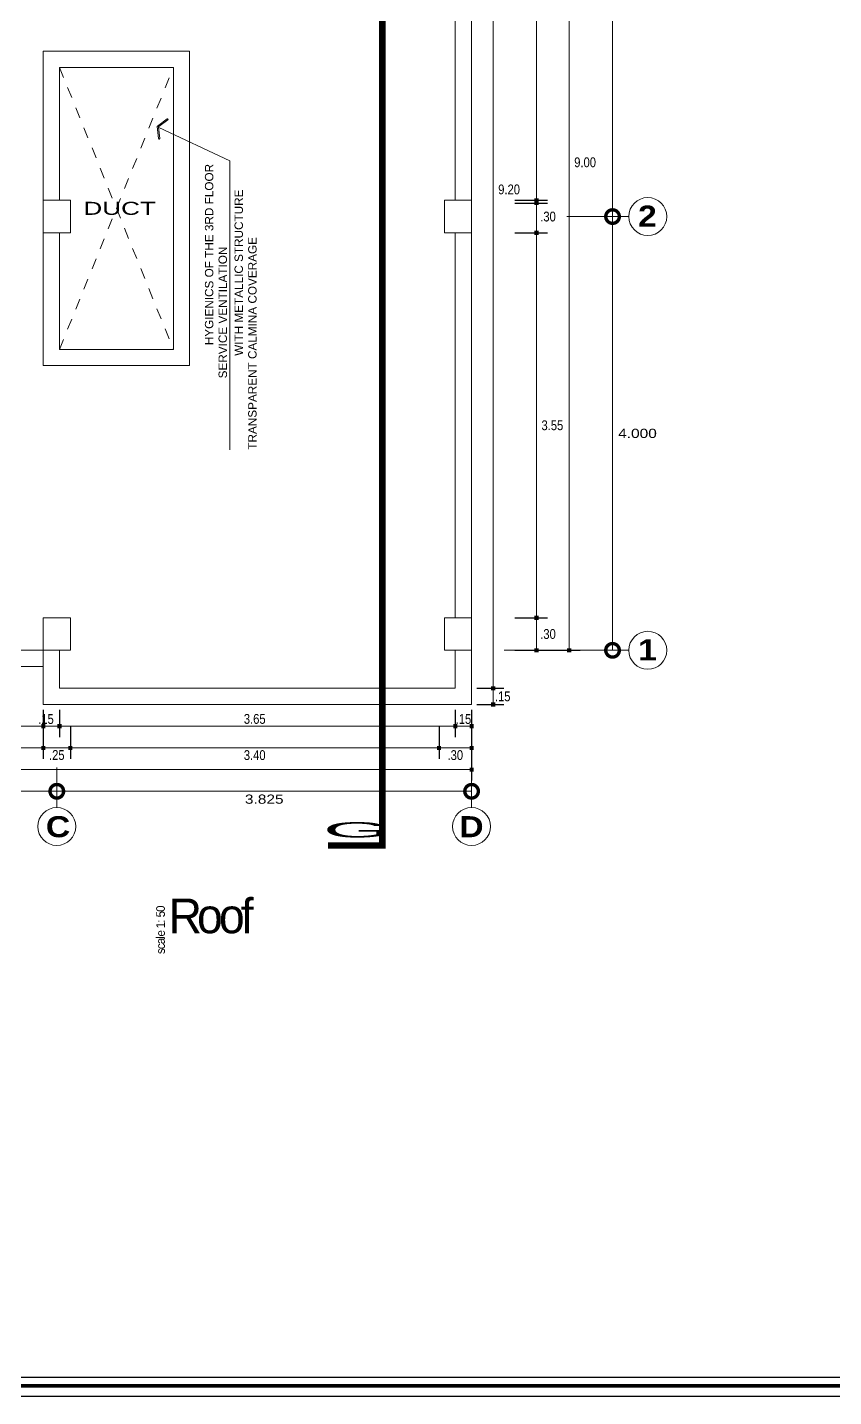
# Model space of a CAD drawing. Header units: millimetres. Extents: x 1555 to 3397, y 790 to 1592.
# Drawn here: x 1747.27 to 1754.71, y 793.95 to 806.58 of the extents above; entities that cross this region are included whole.
import ezdxf

# ---------------------------------------------------------------- set-up
doc = ezdxf.new("R2010")
doc.units = ezdxf.units.MM
for name, pattern in [('ACAD_ISO10W100', [18.5, 12, -3, 0.5, -3]), ('CONTINUA', [0]), ('DASHDOT', [1, 0.5, -0.25, 0, -0.25]), ('HIDDEN2', [4.7625, 3.175, -1.5875]), ('RAYITAS', [0.375, 0.25, -0.125])]:
    doc.linetypes.add(name, pattern=pattern)
doc.layers.get('0').update_dxf_attribs({"lineweight": 5})
doc.layers.get('Defpoints').update_dxf_attribs({"lineweight": 5})
for name, color, linetype, lineweight in [('0-Columna', 253, 'Continuous', 13), ('0-Muro Alto', 145, 'Continuous', 5), ('02', 2, 'Continuous', 5), ('COTA', 250, 'Continuous', 9), ('COTAS', 7, 'Continuous', 9), ('MARCO DE MENBRETE', 252, 'Continuous', 25), ('PROYECCION', 147, 'RAYITAS', 9), ('SIMBOLO CORTES', 10, 'DASHDOT', 5), ('TEXT2', 7, 'Continuous', 9), ('TEXTO COTA50', 57, 'Continuous', 13)]:
    doc.layers.add(name, color=color, linetype=linetype, lineweight=lineweight)
for name, color, linetype, lineweight, true_color in [('CIR EJES', 7, 'Continuous', 9, 0x8b8e7a), ('ejes', 7, 'DASHDOT', 5, 0x6c7360), ('MARCO  LOGITO LM', 7, 'Continuous', 25, 0x5b584a), ('TEXTO', 7, 'Continuous', 20, 0x51594d), ('TEXTO CORTES', 7, 'CONTINUA', 9, 0x3d664b)]:
    doc.layers.add(name, color=color, linetype=linetype, lineweight=lineweight, true_color=true_color)
doc.layers.add('LOGO', color=7, linetype='Continuous')
doc.styles.add('arial', font='arial.ttf')
doc.styles.add('BLACK', font='', dxfattribs={"height": 0.15})
doc.styles.add('DETALLES', font='techl___.ttf')
doc.styles.add('HUGO1', font='swisse.ttf')
doc.styles.add('STYLE1-50EJES', font='swissel.ttf', dxfattribs={"width": 1.2, "height": 0.085})
doc.styles.add('TEXTO-AMBIENTES', font='GOTHIC.TTF', dxfattribs={"width": 1.5, "height": 0.125})
doc.styles.add('TITULO2', font='swissck.ttf')
doc.styles.get('BLACK').set_extended_font_data('Arial Black')
doc.dimstyles.new('50$0', dxfattribs={"dimscale": 0, "dimtxt": 0.09, "dimasz": 0.038, "dimexe": 0.1, "dimexo": 0.05, "dimgap": 0.02, "dimtad": 2, "dimtih": 1, "dimtoh": 1, "dimlfac": -1, "dimzin": 4, "dimdsep": 46, "dimtxsty": 'DETALLES', "dimblk": 'BOXFILLED', "dimcen": 2.5, "dimclrd": 256, "dimclre": 256, "dimclrt": 256, "dimazin": 0, "dimtfac": 1, "dimtmove": 0, "dimatfit": 2, "dimldrblk": 'DOT', "dimfxl": 0.2, "dimfxlon": 1, "dimtolj": 1, "dimtzin": 0, "dimlwd": -1, "dimarcsym": 0})
doc.dimstyles.new('DIM-1-50ejes', dxfattribs={"dimtxt": 0.085, "dimasz": 0.25, "dimexe": 0.15, "dimexo": 0.18, "dimgap": 0.03, "dimtad": 2, "dimtih": 1, "dimtoh": 1, "dimzin": 0, "dimdsep": 46, "dimtxsty": 'STYLE1-50EJES', "dimblk1": 'DOTSMALL', "dimblk2": 'DOTSMALL', "dimsah": 1, "dimcen": 2.75, "dimclrd": 256, "dimclre": 256, "dimclrt": 256, "dimazin": 0, "dimtfac": 1, "dimtix": 1, "dimtmove": 0, "dimatfit": 3, "dimldrblk": 'DOTSMALL', "dimfxl": 1, "dimfxlon": 1, "dimtolj": 1, "dimtzin": 0, "dimlwd": -1, "dimlwe": -1, "dimarcsym": 0})

# ---------------------------------------------------------------- blocks, each defined once
blk = doc.blocks.new('_BOXFILLED')
at = {"color": 0, "linetype": 'ByBlock'}
blk.add_line((-0.5, 0), (-1, 0), dxfattribs=at)
blk.add_solid([(-0.5, 0.5), (0.5, 0.5), (-0.5, -0.5), (0.5, -0.5)], dxfattribs=at)
blk = doc.blocks.new('*D330')
at = {"layer": 'COTA', "lineweight": -2, "transparency": 16777216}
for p, q in [((1742.368, 799.933), (1742.368, 799.633)), ((1751.368, 799.933), (1751.368, 799.633))]:
    blk.add_line(p, q, dxfattribs=at)
at = {"layer": 'COTA', "transparency": 16777216}
blk.add_line((1742.406, 799.733), (1751.33, 799.733), dxfattribs=at)
at = {"layer": 'Defpoints', "color": 0, "transparency": 16777216}
for p in [(1742.368, 800.333), (1751.368, 800.333), (1751.368, 799.733)]:
    blk.add_point(p, dxfattribs=at)
at = {"layer": 'COTA', "transparency": 16777216, "xscale": 0.038, "yscale": 0.038, "zscale": 0.038, "rotation": 180}
blk.add_blockref('_BOXFILLED', (1742.368, 799.733), dxfattribs=at)
at = {"layer": 'COTA', "transparency": 16777216, "xscale": 0.038, "yscale": 0.038, "zscale": 0.038}
blk.add_blockref('_BOXFILLED', (1751.368, 799.733), dxfattribs=at)
at = {"layer": 'COTA', "transparency": 16777216, "insert": (1746.868, 799.667), "char_height": 0.09, "attachment_point": 5, "style": 'DETALLES'}
blk.add_mtext('\\A1;9.00', dxfattribs=at)
blk = doc.blocks.new('_Dot')
at = {"layer": '02', "color": 0, "lineweight": -2}
blk.add_line((-0.5, 0), (-1, 0), dxfattribs=at)
at = {"layer": '02', "color": 0, "const_width": 0.5}
blk.add_lwpolyline([(-0.25, 0, 1), (0.25, 0, 1)], format="xyb", close=True, dxfattribs=at)
blk = doc.blocks.new('_DOTSMALL')
at = {"color": 0, "linetype": 'ByBlock', "const_width": 0.5}
blk.add_lwpolyline([(-0.0625, 0, 1), (0.0625, 0, 1)], format="xyb", close=True, dxfattribs=at)
blk = doc.blocks.new('*D331')
at = {"layer": 'COTAS', "transparency": 16777216}
for p, q in [((1752.247, 804.833), (1752.818, 804.833)), ((1752.668, 804.833), (1752.668, 800.833)), ((1751.668, 800.833), (1752.818, 800.833))]:
    blk.add_line(p, q, dxfattribs=at)
at = {"layer": 'Defpoints', "color": 0, "transparency": 16777216}
for p in [(1752.067, 804.833), (1751.368, 800.833), (1752.668, 800.833)]:
    blk.add_point(p, dxfattribs=at)
at = {"layer": 'COTAS', "transparency": 16777216, "xscale": 0.25, "yscale": 0.25, "zscale": 0.25}
for p, rotation in [((1752.668, 804.833), 90), ((1752.668, 800.833), 270)]:
    blk.add_blockref('_DOTSMALL', p, dxfattribs=dict(at, rotation=rotation))
at = {"layer": 'COTAS', "transparency": 16777216, "insert": (1752.898, 802.833), "char_height": 0.085, "attachment_point": 5, "style": 'STYLE1-50EJES'}
blk.add_mtext('\\A1;4.000', dxfattribs=at)
blk = doc.blocks.new('*D332')
at = {"layer": 'COTA', "lineweight": -2, "transparency": 16777216}
for p, q in [((1751.767, 804.683), (1752.067, 804.683)), ((1751.767, 801.133), (1752.067, 801.133))]:
    blk.add_line(p, q, dxfattribs=at)
at = {"layer": 'COTA', "transparency": 16777216}
blk.add_line((1751.967, 804.645), (1751.967, 801.171), dxfattribs=at)
at = {"layer": 'Defpoints', "color": 0, "transparency": 16777216}
for p in [(1751.368, 804.683), (1751.368, 801.133), (1751.967, 801.133)]:
    blk.add_point(p, dxfattribs=at)
at = {"layer": 'COTA', "transparency": 16777216, "xscale": 0.038, "yscale": 0.038, "zscale": 0.038}
for p, rotation in [((1751.967, 804.683), 90), ((1751.967, 801.133), 270)]:
    blk.add_blockref('_BOXFILLED', p, dxfattribs=dict(at, rotation=rotation))
at = {"layer": 'COTA', "transparency": 16777216, "insert": (1752.113, 802.908), "char_height": 0.09, "attachment_point": 5, "style": 'DETALLES'}
blk.add_mtext('\\A1;3.55', dxfattribs=at)
blk = doc.blocks.new('*D333')
at = {"layer": 'COTA', "lineweight": -2, "transparency": 16777216}
for p, q in [((1751.767, 801.133), (1752.067, 801.133)), ((1751.767, 800.833), (1752.067, 800.833))]:
    blk.add_line(p, q, dxfattribs=at)
at = {"layer": 'COTA', "transparency": 16777216}
blk.add_line((1751.967, 801.095), (1751.967, 800.871), dxfattribs=at)
at = {"layer": 'Defpoints', "color": 0, "transparency": 16777216}
for p in [(1751.368, 801.133), (1751.368, 800.833), (1751.967, 800.833)]:
    blk.add_point(p, dxfattribs=at)
at = {"layer": 'COTA', "transparency": 16777216, "xscale": 0.038, "yscale": 0.038, "zscale": 0.038}
for p, rotation in [((1751.967, 801.133), 90), ((1751.967, 800.833), 270)]:
    blk.add_blockref('_BOXFILLED', p, dxfattribs=dict(at, rotation=rotation))
at = {"layer": 'COTA', "transparency": 16777216, "insert": (1752.073, 800.983), "char_height": 0.09, "attachment_point": 5, "style": 'DETALLES'}
blk.add_mtext('\\A1;.30', dxfattribs=at)
blk = doc.blocks.new('*D334')
at = {"layer": 'COTA', "lineweight": -2, "transparency": 16777216}
for p, q in [((1752.068, 809.833), (1752.368, 809.833)), ((1752.068, 800.833), (1752.368, 800.833))]:
    blk.add_line(p, q, dxfattribs=at)
at = {"layer": 'COTA', "transparency": 16777216}
blk.add_line((1752.268, 800.871), (1752.268, 809.795), dxfattribs=at)
at = {"layer": 'Defpoints', "color": 0, "transparency": 16777216}
for p in [(1751.368, 809.833), (1752.268, 809.833), (1751.368, 800.833)]:
    blk.add_point(p, dxfattribs=at)
at = {"layer": 'COTA', "transparency": 16777216, "xscale": 0.038, "yscale": 0.038, "zscale": 0.038}
for p, rotation in [((1752.268, 809.833), 90), ((1752.268, 800.833), 270)]:
    blk.add_blockref('_BOXFILLED', p, dxfattribs=dict(at, rotation=rotation))
at = {"layer": 'COTA', "transparency": 16777216, "insert": (1752.415, 805.333), "char_height": 0.09, "attachment_point": 5, "style": 'DETALLES'}
blk.add_mtext('\\A1;9.00', dxfattribs=at)
blk = doc.blocks.new('*D335')
at = {"layer": 'COTA', "lineweight": -2, "transparency": 16777216}
for p, q in [((1751.767, 804.983), (1752.067, 804.983)), ((1751.767, 804.683), (1752.067, 804.683))]:
    blk.add_line(p, q, dxfattribs=at)
at = {"layer": 'COTA', "transparency": 16777216}
blk.add_line((1751.967, 804.721), (1751.967, 804.945), dxfattribs=at)
at = {"layer": 'Defpoints', "color": 0, "transparency": 16777216}
for p in [(1751.368, 804.983), (1751.967, 804.983), (1751.368, 804.683)]:
    blk.add_point(p, dxfattribs=at)
at = {"layer": 'COTA', "transparency": 16777216, "xscale": 0.038, "yscale": 0.038, "zscale": 0.038}
for p, rotation in [((1751.967, 804.983), 90), ((1751.967, 804.683), 270)]:
    blk.add_blockref('_BOXFILLED', p, dxfattribs=dict(at, rotation=rotation))
at = {"layer": 'COTA', "transparency": 16777216, "insert": (1752.073, 804.833), "char_height": 0.09, "attachment_point": 5, "style": 'DETALLES'}
blk.add_mtext('\\A1;.30', dxfattribs=at)
blk = doc.blocks.new('*D336')
at = {"layer": 'COTA', "lineweight": -2, "transparency": 16777216}
for p, q in [((1751.767, 808.533), (1752.067, 808.533)), ((1751.767, 804.958), (1752.067, 804.958))]:
    blk.add_line(p, q, dxfattribs=at)
at = {"layer": 'COTA', "transparency": 16777216}
blk.add_line((1751.967, 804.996), (1751.967, 808.495), dxfattribs=at)
at = {"layer": 'Defpoints', "color": 0, "transparency": 16777216}
for p in [(1751.368, 808.533), (1751.967, 808.533), (1751.368, 804.958)]:
    blk.add_point(p, dxfattribs=at)
at = {"layer": 'COTA', "transparency": 16777216, "xscale": 0.038, "yscale": 0.038, "zscale": 0.038}
for p, rotation in [((1751.967, 808.533), 90), ((1751.967, 804.958), 270)]:
    blk.add_blockref('_BOXFILLED', p, dxfattribs=dict(at, rotation=rotation))
at = {"layer": 'COTA', "transparency": 16777216, "insert": (1752.112, 806.746), "char_height": 0.09, "attachment_point": 5, "style": 'DETALLES'}
blk.add_mtext('\\A1;3.58', dxfattribs=at)
blk = doc.blocks.new('*D338')
at = {"layer": 'COTAS', "transparency": 16777216}
for p, q in [((1752.247, 808.683), (1752.818, 808.683)), ((1752.668, 804.833), (1752.668, 808.683)), ((1752.247, 804.833), (1752.818, 804.833))]:
    blk.add_line(p, q, dxfattribs=at)
at = {"layer": 'Defpoints', "color": 0, "transparency": 16777216}
for p in [(1752.067, 808.683), (1752.668, 808.683), (1752.067, 804.833)]:
    blk.add_point(p, dxfattribs=at)
at = {"layer": 'COTAS', "transparency": 16777216, "xscale": 0.25, "yscale": 0.25, "zscale": 0.25}
for p, rotation in [((1752.668, 808.683), 90), ((1752.668, 804.833), 270)]:
    blk.add_blockref('_DOTSMALL', p, dxfattribs=dict(at, rotation=rotation))
at = {"layer": 'COTAS', "transparency": 16777216, "insert": (1752.897, 806.758), "char_height": 0.085, "attachment_point": 5, "style": 'STYLE1-50EJES'}
blk.add_mtext('\\A1;3.850', dxfattribs=at)
blk = doc.blocks.new('*D348')
at = {"layer": 'COTA', "lineweight": -2, "transparency": 16777216}
for p, q in [((1751.418, 809.683), (1751.667, 809.683)), ((1751.418, 800.483), (1751.667, 800.483))]:
    blk.add_line(p, q, dxfattribs=at)
at = {"layer": 'COTA', "transparency": 16777216}
blk.add_line((1751.567, 800.521), (1751.567, 809.645), dxfattribs=at)
at = {"layer": 'Defpoints', "color": 0, "transparency": 16777216}
for p in [(1751.368, 809.683), (1751.567, 809.683), (1751.368, 800.483)]:
    blk.add_point(p, dxfattribs=at)
at = {"layer": 'COTA', "transparency": 16777216, "xscale": 0.038, "yscale": 0.038, "zscale": 0.038}
for p, rotation in [((1751.567, 809.683), 90), ((1751.567, 800.483), 270)]:
    blk.add_blockref('_BOXFILLED', p, dxfattribs=dict(at, rotation=rotation))
at = {"layer": 'COTA', "transparency": 16777216, "insert": (1751.714, 805.083), "char_height": 0.09, "attachment_point": 5, "style": 'DETALLES'}
blk.add_mtext('\\A1;9.20', dxfattribs=at)
blk = doc.blocks.new('*D372')
at = {"layer": 'COTA', "lineweight": -2, "transparency": 16777216}
for p, q in [((1751.218, 800.283), (1751.218, 800.033)), ((1751.368, 800.283), (1751.368, 800.033))]:
    blk.add_line(p, q, dxfattribs=at)
at = {"layer": 'COTA', "transparency": 16777216}
blk.add_line((1751.256, 800.133), (1751.33, 800.133), dxfattribs=at)
at = {"layer": 'Defpoints', "color": 0, "transparency": 16777216}
for p in [(1751.218, 800.333), (1751.368, 800.333), (1751.368, 800.133)]:
    blk.add_point(p, dxfattribs=at)
at = {"layer": 'COTA', "transparency": 16777216, "xscale": 0.038, "yscale": 0.038, "zscale": 0.038, "rotation": 180}
blk.add_blockref('_BOXFILLED', (1751.218, 800.133), dxfattribs=at)
at = {"layer": 'COTA', "transparency": 16777216, "xscale": 0.038, "yscale": 0.038, "zscale": 0.038}
blk.add_blockref('_BOXFILLED', (1751.368, 800.133), dxfattribs=at)
at = {"layer": 'COTA', "transparency": 16777216, "insert": (1751.293, 800.199), "char_height": 0.09, "attachment_point": 5, "style": 'DETALLES'}
blk.add_mtext('\\A1;.15', dxfattribs=at)
blk = doc.blocks.new('*D373')
at = {"layer": 'COTA', "lineweight": -2, "transparency": 16777216}
for p, q in [((1747.568, 800.283), (1747.568, 800.033)), ((1751.218, 800.283), (1751.218, 800.033))]:
    blk.add_line(p, q, dxfattribs=at)
at = {"layer": 'COTA', "transparency": 16777216}
blk.add_line((1751.18, 800.133), (1747.606, 800.133), dxfattribs=at)
at = {"layer": 'Defpoints', "color": 0, "transparency": 16777216}
for p in [(1747.568, 800.333), (1751.218, 800.333), (1747.568, 800.133)]:
    blk.add_point(p, dxfattribs=at)
at = {"layer": 'COTA', "transparency": 16777216, "xscale": 0.038, "yscale": 0.038, "zscale": 0.038, "rotation": 180}
blk.add_blockref('_BOXFILLED', (1747.568, 800.133), dxfattribs=at)
at = {"layer": 'COTA', "transparency": 16777216, "xscale": 0.038, "yscale": 0.038, "zscale": 0.038}
blk.add_blockref('_BOXFILLED', (1751.218, 800.133), dxfattribs=at)
at = {"layer": 'COTA', "transparency": 16777216, "insert": (1749.368, 800.2), "char_height": 0.09, "attachment_point": 5, "style": 'DETALLES'}
blk.add_mtext('\\A1;3.65', dxfattribs=at)
blk = doc.blocks.new('*D374')
at = {"layer": 'COTA', "lineweight": -2, "transparency": 16777216}
for p, q in [((1747.418, 800.283), (1747.418, 800.033)), ((1747.568, 800.283), (1747.568, 800.033))]:
    blk.add_line(p, q, dxfattribs=at)
at = {"layer": 'COTA', "transparency": 16777216}
blk.add_line((1747.456, 800.133), (1747.53, 800.133), dxfattribs=at)
at = {"layer": 'Defpoints', "color": 0, "transparency": 16777216}
for p in [(1747.418, 800.333), (1747.568, 800.333), (1747.568, 800.133)]:
    blk.add_point(p, dxfattribs=at)
at = {"layer": 'COTA', "transparency": 16777216, "xscale": 0.038, "yscale": 0.038, "zscale": 0.038, "rotation": 180}
blk.add_blockref('_BOXFILLED', (1747.418, 800.133), dxfattribs=at)
at = {"layer": 'COTA', "transparency": 16777216, "xscale": 0.038, "yscale": 0.038, "zscale": 0.038}
blk.add_blockref('_BOXFILLED', (1747.568, 800.133), dxfattribs=at)
at = {"layer": 'COTA', "transparency": 16777216, "insert": (1747.443, 800.199), "char_height": 0.09, "attachment_point": 5, "style": 'DETALLES'}
blk.add_mtext('\\A1;.15', dxfattribs=at)
blk = doc.blocks.new('*D375')
at = {"layer": 'COTA', "lineweight": -2, "transparency": 16777216}
for p, q in [((1746.318, 800.283), (1746.318, 800.033)), ((1747.418, 800.283), (1747.418, 800.033))]:
    blk.add_line(p, q, dxfattribs=at)
at = {"layer": 'COTA', "transparency": 16777216}
blk.add_line((1746.356, 800.133), (1747.38, 800.133), dxfattribs=at)
at = {"layer": 'Defpoints', "color": 0, "transparency": 16777216}
for p in [(1746.318, 800.333), (1747.418, 800.333), (1747.418, 800.133)]:
    blk.add_point(p, dxfattribs=at)
at = {"layer": 'COTA', "transparency": 16777216, "xscale": 0.038, "yscale": 0.038, "zscale": 0.038, "rotation": 180}
blk.add_blockref('_BOXFILLED', (1746.318, 800.133), dxfattribs=at)
at = {"layer": 'COTA', "transparency": 16777216, "xscale": 0.038, "yscale": 0.038, "zscale": 0.038}
blk.add_blockref('_BOXFILLED', (1747.418, 800.133), dxfattribs=at)
at = {"layer": 'COTA', "transparency": 16777216, "insert": (1746.868, 800.067), "char_height": 0.09, "attachment_point": 5, "style": 'DETALLES'}
blk.add_mtext('\\A1;1.10', dxfattribs=at)
blk = doc.blocks.new('*D377')
at = {"layer": 'COTA', "lineweight": -2, "transparency": 16777216}
for p, q in [((1747.668, 800.133), (1747.668, 799.833)), ((1751.068, 800.133), (1751.068, 799.833))]:
    blk.add_line(p, q, dxfattribs=at)
at = {"layer": 'COTA', "transparency": 16777216}
blk.add_line((1751.03, 799.933), (1747.706, 799.933), dxfattribs=at)
at = {"layer": 'Defpoints', "color": 0, "transparency": 16777216}
for p in [(1747.668, 800.333), (1751.068, 800.333), (1747.668, 799.933)]:
    blk.add_point(p, dxfattribs=at)
at = {"layer": 'COTA', "transparency": 16777216, "xscale": 0.038, "yscale": 0.038, "zscale": 0.038, "rotation": 180}
blk.add_blockref('_BOXFILLED', (1747.668, 799.933), dxfattribs=at)
at = {"layer": 'COTA', "transparency": 16777216, "xscale": 0.038, "yscale": 0.038, "zscale": 0.038}
blk.add_blockref('_BOXFILLED', (1751.068, 799.933), dxfattribs=at)
at = {"layer": 'COTA', "transparency": 16777216, "insert": (1749.368, 799.866), "char_height": 0.09, "attachment_point": 5, "style": 'DETALLES'}
blk.add_mtext('\\A1;3.40', dxfattribs=at)
blk = doc.blocks.new('*D381')
at = {"layer": 'COTA', "lineweight": -2, "transparency": 16777216}
for p, q in [((1751.068, 800.133), (1751.068, 799.833)), ((1751.368, 800.133), (1751.368, 799.833))]:
    blk.add_line(p, q, dxfattribs=at)
at = {"layer": 'COTA', "transparency": 16777216}
blk.add_line((1751.106, 799.933), (1751.33, 799.933), dxfattribs=at)
at = {"layer": 'Defpoints', "color": 0, "transparency": 16777216}
for p in [(1751.068, 800.333), (1751.368, 800.333), (1751.368, 799.933)]:
    blk.add_point(p, dxfattribs=at)
at = {"layer": 'COTA', "transparency": 16777216, "xscale": 0.038, "yscale": 0.038, "zscale": 0.038, "rotation": 180}
blk.add_blockref('_BOXFILLED', (1751.068, 799.933), dxfattribs=at)
at = {"layer": 'COTA', "transparency": 16777216, "xscale": 0.038, "yscale": 0.038, "zscale": 0.038}
blk.add_blockref('_BOXFILLED', (1751.368, 799.933), dxfattribs=at)
at = {"layer": 'COTA', "transparency": 16777216, "insert": (1751.218, 799.866), "char_height": 0.09, "attachment_point": 5, "style": 'DETALLES'}
blk.add_mtext('\\A1;.30', dxfattribs=at)
blk = doc.blocks.new('*D382')
at = {"layer": 'COTA', "lineweight": -2, "transparency": 16777216}
for p, q in [((1747.418, 800.133), (1747.418, 799.833)), ((1747.668, 800.133), (1747.668, 799.833))]:
    blk.add_line(p, q, dxfattribs=at)
at = {"layer": 'COTA', "transparency": 16777216}
blk.add_line((1747.63, 799.933), (1747.456, 799.933), dxfattribs=at)
at = {"layer": 'Defpoints', "color": 0, "transparency": 16777216}
for p in [(1747.418, 800.333), (1747.668, 800.333), (1747.418, 799.933)]:
    blk.add_point(p, dxfattribs=at)
at = {"layer": 'COTA', "transparency": 16777216, "xscale": 0.038, "yscale": 0.038, "zscale": 0.038, "rotation": 180}
blk.add_blockref('_BOXFILLED', (1747.418, 799.933), dxfattribs=at)
at = {"layer": 'COTA', "transparency": 16777216, "xscale": 0.038, "yscale": 0.038, "zscale": 0.038}
blk.add_blockref('_BOXFILLED', (1747.668, 799.933), dxfattribs=at)
at = {"layer": 'COTA', "transparency": 16777216, "insert": (1747.543, 799.867), "char_height": 0.09, "attachment_point": 5, "style": 'DETALLES'}
blk.add_mtext('\\A1;.25', dxfattribs=at)
blk = doc.blocks.new('*D383')
at = {"layer": 'COTA', "lineweight": -2, "transparency": 16777216}
for p, q in [((1746.318, 800.133), (1746.318, 799.833)), ((1747.418, 800.133), (1747.418, 799.833))]:
    blk.add_line(p, q, dxfattribs=at)
at = {"layer": 'COTA', "transparency": 16777216}
blk.add_line((1746.356, 799.933), (1747.38, 799.933), dxfattribs=at)
at = {"layer": 'Defpoints', "color": 0, "transparency": 16777216}
for p in [(1746.318, 800.333), (1747.418, 800.333), (1747.418, 799.933)]:
    blk.add_point(p, dxfattribs=at)
at = {"layer": 'COTA', "transparency": 16777216, "xscale": 0.038, "yscale": 0.038, "zscale": 0.038, "rotation": 180}
blk.add_blockref('_BOXFILLED', (1746.318, 799.933), dxfattribs=at)
at = {"layer": 'COTA', "transparency": 16777216, "xscale": 0.038, "yscale": 0.038, "zscale": 0.038}
blk.add_blockref('_BOXFILLED', (1747.418, 799.933), dxfattribs=at)
at = {"layer": 'COTA', "transparency": 16777216, "insert": (1746.868, 799.867), "char_height": 0.09, "attachment_point": 5, "style": 'DETALLES'}
blk.add_mtext('\\A1;1.10', dxfattribs=at)
blk = doc.blocks.new('*D387')
at = {"layer": 'COTA', "lineweight": -2, "transparency": 16777216}
for p, q in [((1751.418, 800.483), (1751.667, 800.483)), ((1751.418, 800.333), (1751.667, 800.333))]:
    blk.add_line(p, q, dxfattribs=at)
at = {"layer": 'COTA', "transparency": 16777216}
blk.add_line((1751.567, 800.445), (1751.567, 800.371), dxfattribs=at)
at = {"layer": 'Defpoints', "color": 0, "transparency": 16777216}
for p in [(1751.368, 800.483), (1751.368, 800.333), (1751.567, 800.333)]:
    blk.add_point(p, dxfattribs=at)
at = {"layer": 'COTA', "transparency": 16777216, "xscale": 0.038, "yscale": 0.038, "zscale": 0.038}
for p, rotation in [((1751.567, 800.483), 90), ((1751.567, 800.333), 270)]:
    blk.add_blockref('_BOXFILLED', p, dxfattribs=dict(at, rotation=rotation))
at = {"layer": 'COTA', "transparency": 16777216, "insert": (1751.655, 800.408), "char_height": 0.09, "attachment_point": 5, "style": 'DETALLES'}
blk.add_mtext('\\A1;.15', dxfattribs=at)
blk = doc.blocks.new('*D580')
at = {"layer": 'COTA', "lineweight": -2, "transparency": 16777216}
for p, q in [((1751.767, 804.983), (1752.067, 804.983)), ((1751.767, 804.683), (1752.067, 804.683))]:
    blk.add_line(p, q, dxfattribs=at)
at = {"layer": 'COTA', "transparency": 16777216}
blk.add_line((1751.967, 804.721), (1751.967, 804.945), dxfattribs=at)
at = {"layer": 'Defpoints', "color": 0, "transparency": 16777216}
for p in [(1751.368, 804.983), (1751.967, 804.983), (1751.368, 804.683)]:
    blk.add_point(p, dxfattribs=at)
at = {"layer": 'COTA', "transparency": 16777216, "xscale": 0.038, "yscale": 0.038, "zscale": 0.038}
for p, rotation in [((1751.967, 804.983), 90), ((1751.967, 804.683), 270)]:
    blk.add_blockref('_BOXFILLED', p, dxfattribs=dict(at, rotation=rotation))
at = {"layer": 'COTA', "transparency": 16777216, "insert": (1752.073, 804.833), "char_height": 0.09, "attachment_point": 5, "style": 'DETALLES'}
blk.add_mtext('\\A1;.30', dxfattribs=at)
blk = doc.blocks.new('*D603')
at = {"layer": 'COTAS', "transparency": 16777216}
for p, q in [((1747.543, 799.753), (1747.543, 799.383)), ((1751.368, 799.753), (1751.368, 799.383)), ((1751.368, 799.533), (1747.543, 799.533))]:
    blk.add_line(p, q, dxfattribs=at)
at = {"layer": 'Defpoints', "color": 0, "transparency": 16777216}
for p in [(1747.543, 799.933), (1751.368, 799.933), (1747.543, 799.533)]:
    blk.add_point(p, dxfattribs=at)
at = {"layer": 'COTAS', "transparency": 16777216, "xscale": 0.25, "yscale": 0.25, "zscale": 0.25, "rotation": 180}
blk.add_blockref('_DOTSMALL', (1747.543, 799.533), dxfattribs=at)
at = {"layer": 'COTAS', "transparency": 16777216, "xscale": 0.25, "yscale": 0.25, "zscale": 0.25}
blk.add_blockref('_DOTSMALL', (1751.368, 799.533), dxfattribs=at)
at = {"layer": 'COTAS', "transparency": 16777216, "insert": (1749.456, 799.46), "char_height": 0.085, "attachment_point": 5, "style": 'STYLE1-50EJES'}
blk.add_mtext('\\A1;3.825', dxfattribs=at)
blk = doc.blocks.new('*D605')
at = {"layer": 'COTAS', "transparency": 16777216}
for p, q in [((1746.193, 799.753), (1746.193, 799.383)), ((1747.543, 799.753), (1747.543, 799.383)), ((1746.193, 799.533), (1747.543, 799.533))]:
    blk.add_line(p, q, dxfattribs=at)
at = {"layer": 'Defpoints', "color": 0, "transparency": 16777216}
for p in [(1746.193, 799.933), (1747.543, 799.933), (1747.543, 799.533)]:
    blk.add_point(p, dxfattribs=at)
at = {"layer": 'COTAS', "transparency": 16777216, "xscale": 0.25, "yscale": 0.25, "zscale": 0.25, "rotation": 180}
blk.add_blockref('_DOTSMALL', (1746.193, 799.533), dxfattribs=at)
at = {"layer": 'COTAS', "transparency": 16777216, "xscale": 0.25, "yscale": 0.25, "zscale": 0.25}
blk.add_blockref('_DOTSMALL', (1747.543, 799.533), dxfattribs=at)
at = {"layer": 'COTAS', "transparency": 16777216, "insert": (1746.868, 799.46), "char_height": 0.085, "attachment_point": 5, "style": 'STYLE1-50EJES'}
blk.add_mtext('\\A1;1.350', dxfattribs=at)

msp = doc.modelspace()

# ---------------------------------------------------------------- linework, layer by layer
at = {"layer": '0-Columna'}
msp.add_line((1747.41803, 801.13322), (1747.41803, 800.83322), dxfattribs=at)
for points in [[(1747.66803, 804.98322), (1747.41803, 804.98322), (1747.41803, 804.68322), (1747.66803, 804.68322)], [(1751.36803, 804.98322), (1751.11803, 804.98322), (1751.11803, 804.68322), (1751.36803, 804.68322)], [(1747.66803, 801.13322), (1747.41803, 801.13322), (1747.41803, 800.83322), (1747.66803, 800.83322)], [(1751.36803, 801.13322), (1751.11803, 801.13322), (1751.11803, 800.83322), (1751.36803, 800.83322)]]:
    msp.add_lwpolyline(points, close=True, dxfattribs=at)
at = {"layer": '0-Muro Alto'}
for points in [[(1751.21803, 808.53322), (1751.36803, 808.53322), (1751.36803, 804.98322), (1751.21803, 804.98322)], [(1747.56803, 806.20822), (1748.61803, 806.20822), (1748.61803, 803.60822), (1747.56803, 803.60822), (1747.56803, 804.68322), (1747.41803, 804.68322), (1747.41803, 803.45822), (1748.76803, 803.45822), (1748.76803, 806.35822), (1747.41803, 806.35822), (1747.41803, 804.98322), (1747.56803, 804.98322)], [(1751.21803, 804.68322), (1751.36803, 804.68322), (1751.36803, 801.13322), (1751.21803, 801.13322)], [(1747.41803, 800.83322), (1746.31803, 800.83322), (1746.31803, 800.68322), (1747.41803, 800.68322)], [(1747.41803, 800.83322), (1747.56803, 800.83322), (1747.56803, 800.48322), (1751.21803, 800.48322), (1751.21803, 800.83322), (1751.36803, 800.83322), (1751.36803, 800.33322), (1747.41803, 800.33322)]]:
    msp.add_lwpolyline(points, close=True, dxfattribs=at)
at = {"layer": 'CIR EJES'}
for centre in [(1752.99303, 804.83322), (1752.99303, 800.83322)]:
    msp.add_circle(centre, 0.175, dxfattribs=at)
at = {"layer": 'ejes', "color": 8, "linetype": 'Continuous', "lineweight": 0}
for centre in [(1747.54303, 799.20825), (1751.36803, 799.20825)]:
    msp.add_circle(centre, 0.175, dxfattribs=at)
at = {"layer": 'LOGO'}
msp.add_lwpolyline([(1740.13696, 793.95061), (1740.13696, 814.67797), (1769.27663, 814.67797), (1769.27663, 793.95061)], close=True, dxfattribs=at)
at = {"layer": 'MARCO  LOGITO LM', "ltscale": 0.8, "const_width": 0.03358}
msp.add_lwpolyline([(1769.17663, 814.57797), (1769.17663, 794.05061), (1740.23696, 794.05061), (1740.23696, 814.57797)], close=True, dxfattribs=at)
at = {"layer": 'MARCO DE MENBRETE'}
msp.add_lwpolyline([(1769.10163, 814.50297), (1769.10163, 794.12561), (1740.31196, 794.12561), (1740.31196, 814.50297)], close=True, dxfattribs=at)
at = {"layer": 'PROYECCION', "linetype": 'HIDDEN2', "ltscale": 0.02}
for p, q in [((1747.56803, 803.60822), (1748.61803, 806.20822)), ((1747.56803, 806.20822), (1748.61803, 803.60822))]:
    msp.add_line(p, q, dxfattribs=at)
at = {"layer": 'SIMBOLO CORTES', "linetype": 'ACAD_ISO10W100', "ltscale": 0.07, "const_width": 0.05972}
msp.add_lwpolyline([(1750.04485, 814.1102), (1750.54485, 814.1102), (1750.54485, 799.03325), (1750.04485, 799.03325)], dxfattribs=at)
at = {"layer": 'TEXTO COTA50'}
msp.add_lwpolyline([(1748.48055, 805.55156), (1748.46776, 805.6624, -0.26794919), (1748.47017, 805.66796), (1748.55977, 805.73446, -0.41421356), (1748.56824, 805.7332), (1748.56824, 805.7332, -0.41421356), (1748.56698, 805.72473), (1748.483, 805.6624, 0.26794919), (1748.4806, 805.65684), (1748.49259, 805.55295, -0.41421356), (1748.48726, 805.54624), (1748.48726, 805.54624, -0.41421356)], format="xyb", close=True, dxfattribs=at)
msp.add_lwpolyline([(1748.48495, 805.65553), (1749.13781, 805.34701), (1749.13781, 802.68111)], dxfattribs=at)

# ---------------------------------------------------------------- texts
at = {"color": 7, "linetype": 'Continuous', "lineweight": 5, "insert": (1748.57283, 798.54407), "char_height": 0.32, "width": 2.3215779, "attachment_point": 1, "style": 'arial'}
msp.add_mtext('{\\fCentury Gothic|b0|i0|c0|p34;\\T0.75;Roof}', dxfattribs=at)
at = {"layer": 'ejes', "linetype": 'Continuous', "lineweight": 0, "style": 'BLACK'}
for s, p in [('2', (1752.90338, 804.74042)), ('1', (1752.90338, 800.74042)), ('C', (1747.44182, 799.10936)), ('D', (1751.25456, 799.10936))]:
    msp.add_text(s, height=0.19424, dxfattribs=at).set_placement(p)
at = {"layer": 'TEXT2', "insert": (1748.12225, 804.90822), "char_height": 0.12, "width": 0.8913131, "attachment_point": 5, "style": 'TEXTO-AMBIENTES'}
msp.add_mtext('\\A1;DUCT', dxfattribs=at)
at = {"layer": 'TEXTO', "ltscale": 0.03, "style": 'HUGO1'}
for s, p in [('HYGIENICS OF THE 3RD FLOOR', (1748.98653, 803.64667)), ('WITH METALLIC STRUCTURE', (1749.25941, 803.54887)), ('TRANSPARENT CALMINA COVERAGE', (1749.38532, 802.68343)), ('SERVICE VENTILATION ', (1749.11221, 803.34111))]:
    msp.add_text(s, height=0.0774962, rotation=90, dxfattribs=at).set_placement(p)
at = {"layer": 'TEXTO', "linetype": 'Continuous', "lineweight": 0, "insert": (1748.45962, 798.00637), "char_height": 0.08, "width": 0.5677381, "attachment_point": 1, "rotation": 90}
msp.add_mtext('\\pxql;{\\fCentury Gothic|b0|i0|c0|p34;\\T0.75;\\C256; scale 1: 50}', dxfattribs=at)
at = {"layer": 'TEXTO CORTES', "linetype": 'Continuous', "style": 'TITULO2', "width": 5}
msp.add_text('G', height=0.13994, dxfattribs=at).set_placement((1749.99586, 799.10749))

# ---------------------------------------------------------------- dimensions: what is measured, and where the dimension line sits
at = {"layer": 'COTA'}
for base, p1, p2, angle, picture, middle in [((1752.26803, 809.83322), (1751.36803, 800.83322), (1751.36803, 809.83322), 90, '*D334', (1752.41454, 805.33322)), ((1751.56699, 809.68322), (1751.36803, 800.48322), (1751.36803, 809.68322), 90, '*D348', (1751.71351, 805.08322)), ((1751.9669935968, 808.5332194609), (1751.3680251338, 804.9582194609), (1751.3680251338, 808.5332194609), 90, '*D336', (1752.1115330705, 806.7457194609)), ((1751.96699, 804.98322), (1751.36803, 804.68322), (1751.36803, 804.98322), 90, '*D335', (1752.07252, 804.83322)), ((1751.96699, 804.98322), (1751.36803, 804.68322), (1751.36803, 804.98322), 90, '*D580', (1752.07252, 804.83322)), ((1751.96699, 801.13322), (1751.36803, 804.68322), (1751.36803, 801.13322), 90, '*D332', (1752.11252, 802.90822)), ((1751.96699, 800.83322), (1751.36803, 801.13322), (1751.36803, 800.83322), 90, '*D333', (1752.07252, 800.98322)), ((1751.56699, 800.33322), (1751.36803, 800.48322), (1751.36803, 800.33322), 90, '*D387', (1751.65522, 800.40822)), ((1747.41803, 800.13325), (1746.31803, 800.33322), (1747.41803, 800.33322), 180, '*D375', (1746.86803, 800.06733)), ((1747.41803, 799.93325), (1746.31803, 800.33322), (1747.41803, 800.33322), 180, '*D383', (1746.86803, 799.86733)), ((1747.41803, 799.93325), (1747.66803, 800.33322), (1747.41803, 800.33322), 180, '*D382', (1747.54303, 799.86727)), ((1747.66803, 799.93325), (1751.06803, 800.33322), (1747.66803, 800.33322), 180, '*D377', (1749.36803, 799.86628)), ((1751.36803, 799.93325), (1751.06803, 800.33322), (1751.36803, 800.33322), 180, '*D381', (1751.21803, 799.86628))]:
    dim = msp.add_linear_dim(base=base, p1=p1, p2=p2, angle=angle, dimstyle='50$0', override={"dimscale": 1, "dimtmove": 1}, dxfattribs=at)
    dim.commit()
    dim.dimension.update_dxf_attribs({"geometry": picture, "text_midpoint": middle})
dim = msp.add_linear_dim(base=(1751.36803, 799.73325), p1=(1742.36803, 800.33322), p2=(1751.36803, 800.33322), dimstyle='50$0', override={"dimscale": 1}, dxfattribs=at)
dim.commit()
dim.dimension.update_dxf_attribs({"geometry": '*D330', "text_midpoint": (1746.86803, 799.66707)})
for base, p1, p2, picture, middle in [((1747.56803, 800.13325), (1747.41803, 800.33322), (1747.56803, 800.33322), '*D374', (1747.44303, 800.13325)), ((1747.56803, 800.13325), (1751.21803, 800.33322), (1747.56803, 800.33322), '*D373', (1749.36803, 800.13325)), ((1751.36803, 800.13325), (1751.21803, 800.33322), (1751.36803, 800.33322), '*D372', (1751.29303, 800.13325))]:
    dim = msp.add_linear_dim(base=base, p1=p1, p2=p2, dimstyle='50$0', override={"dimscale": 1, "dimtmove": 1}, dxfattribs=at)
    dim.commit()
    dim.dimension.update_dxf_attribs({"geometry": picture, "text_midpoint": middle, "dimtype": 160})
at = {"layer": 'COTAS'}
for base, p2, picture, middle in [((1752.66803, 808.68322), (1752.06699, 808.68322), '*D338', (1752.89689, 806.75822)), ((1752.66803, 800.83322), (1751.36803, 800.83322), '*D331', (1752.89754, 802.83322))]:
    dim = msp.add_linear_dim(base=base, p1=(1752.06699, 804.83322), p2=p2, angle=90, dimstyle='DIM-1-50ejes', override={"dimdec": 3, "dimtmove": 1}, dxfattribs=at)
    dim.commit()
    dim.dimension.update_dxf_attribs({"geometry": picture, "text_midpoint": middle})
for p1, picture, middle in [((1746.19303, 799.93325), '*D605', (1746.86803, 799.45963)), ((1751.36803, 799.93325), '*D603', (1749.45553, 799.45958))]:
    dim = msp.add_linear_dim(base=(1747.54303, 799.53325), p1=p1, p2=(1747.54303, 799.93325), dimstyle='DIM-1-50ejes', override={"dimdec": 3, "dimtmove": 1}, dxfattribs=at)
    dim.commit()
    dim.dimension.update_dxf_attribs({"geometry": picture, "text_midpoint": middle})

doc.saveas('drawing.dxf')
